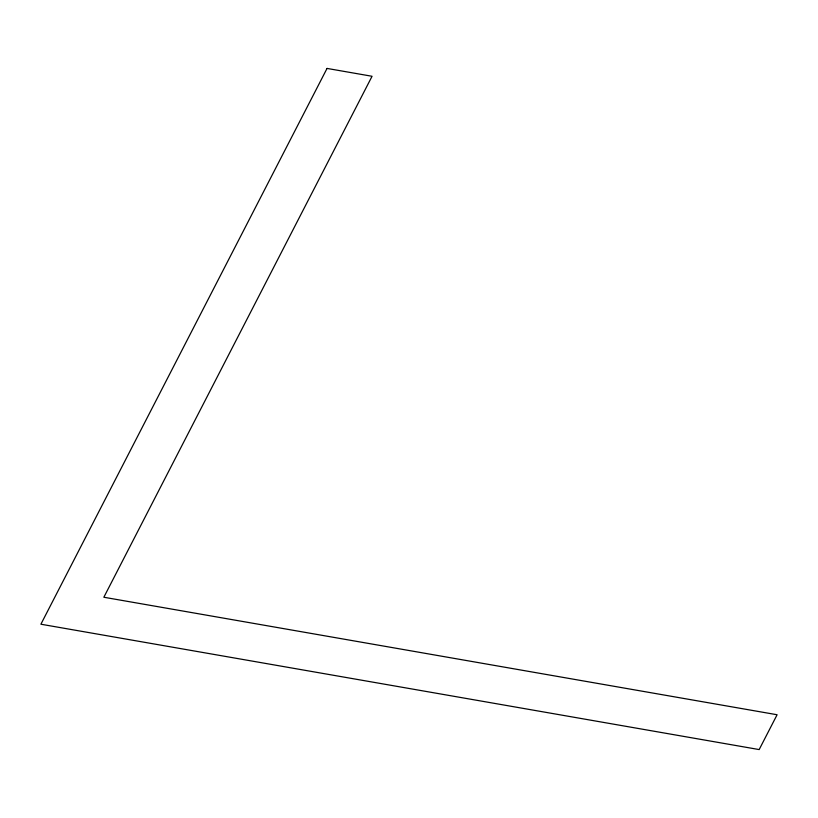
<?xml version="1.0" encoding="UTF-8"?>
<svg xmlns="http://www.w3.org/2000/svg" width="818" height="818" viewBox="0 0 818 818"><rect width="100%" height="100%" fill="white"/><g stroke="black" fill="none" stroke-linecap="round" stroke-linejoin="round"><path stroke-width="1.23" d="M327.047 68.426L40.9 624.216L759.165 749.574L777.1 714.748L103.845 597.242L372.057 76.278L327.047 68.426"/></g></svg>
